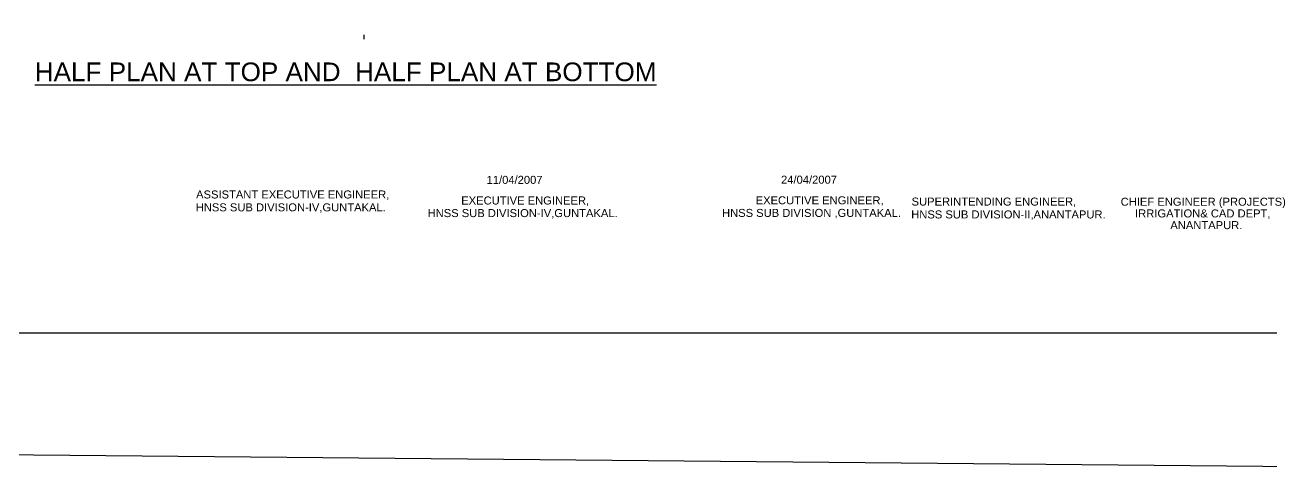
# Model space of a CAD drawing. Header units: millimetres. Extents: x -1552452794 to 251870, y 2311 to 4475819590.
# Drawn here: x 165517 to 212234, y 7690 to 24602 of the extents above; entities that cross this region are included whole.
import ezdxf

# ---------------------------------------------------------------- set-up
doc = ezdxf.new("R2010")
doc.units = ezdxf.units.MM
doc.header["$MEASUREMENT"] = 0
doc.linetypes.add('ACAD_ISO10W100', pattern=[18, 12, -3, 0, -3])
doc.layers.add('DRAWING', color=7, linetype='Continuous')
doc.layers.add('TEXT', color=7, linetype='Continuous')
doc.styles.get("Standard").update_dxf_attribs({"font": 'ARIAL_1.TTF'})
picture_1 = doc.add_image_def('image1.jpg', size_in_pixel=(6668, 4812))

msp = doc.modelspace()

# ---------------------------------------------------------------- linework, layer by layer
at = {"layer": 'DRAWING'}
msp.add_lwpolyline([(140973.1, 88070.1), (250018.9, 88070.1), (250018.9, 13044.5), (140973.1, 13044.5)], close=True, dxfattribs=at)
at = {"layer": 'DRAWING', "linetype": 'ACAD_ISO10W100', "ltscale": 230}
msp.add_lwpolyline([(178222.4, 57348.5), (178222.4, 24063)], dxfattribs=at)

# ---------------------------------------------------------------- texts
at = {"layer": 'TEXT'}
for s, height, p in [('%%UHALF PLAN AT TOP AND  HALF PLAN AT BOTTOM', 700, (165886.5, 22493.8)), ('11/04/2007', 300, (182824, 18644.5)), ('24/04/2007', 300, (193862.6, 18651.3)), ('ASSISTANT EXECUTIVE ENGINEER,', 300, (171934.4, 18096.2)), ('HNSS SUB DIVISION-IV,GUNTAKAL.', 300, (171921, 17613.8)), ('  EXECUTIVE ENGINEER,', 300, (181640, 17870.5)), ('  EXECUTIVE ENGINEER,', 300, (192678.6, 17877.3)), ('SUPERINTENDING ENGINEER,', 300, (198756.6, 17830.4)), ('CHIEF ENGINEER (PROJECTS)', 300, (206594.7, 17824.5)), ('HNSS SUB DIVISION-IV,GUNTAKAL.', 300, (180612.4, 17398.5)), ('HNSS SUB DIVISION ,GUNTAKAL.', 300, (191651, 17405.3)), ('HNSS SUB DIVISION-II,ANANTAPUR.', 300, (198743.2, 17348)), ('IRRIGATION& CAD DEPT,', 300, (207135.6, 17386)), ('ANANTAPUR.', 300, (208456.9, 16946.5))]:
    msp.add_text(s, height=height, dxfattribs=at).set_placement(p)

# ---------------------------------------------------------------- pictures from other files: only their frames are drawn
image = msp.add_image(picture_1, insert=(137438.7, 8726.9), size_in_units=(113688, 82043.6), rotation=-0.522628, dxfattribs=dict(fade=30))
image.dxf.flags = 7

doc.saveas('drawing.dxf')
